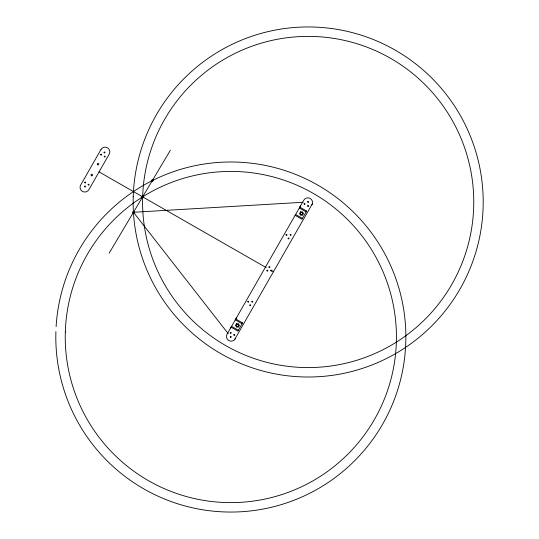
<?xml version="1.0" encoding="UTF-8"?>
<svg xmlns="http://www.w3.org/2000/svg" width="539" height="539" viewBox="0 0 539 539"><rect width="100%" height="100%" fill="white"/><g stroke="black" fill="none" stroke-linecap="round" stroke-linejoin="round"><path stroke-width="0.81" d="M55.888 331.606L55.807 337.717A175.027 175.027 0 0 0 315.409 490.261A175.027 175.027 0 0 0 324.721 189.304A175.027 175.027 0 0 0 56.184 325.502L56.13 326.641M234.492 339.772L312.384 203.735M230.288 328.561L303.787 200.212A4.689 4.689 0 0 1 310.188 198.473A4.689 4.689 0 0 1 311.926 204.867M300.594 205.79L299.327 207.993L306.145 211.901L306.63 211.059L299.812 207.151M236.54 317.653L235.752 319.014L242.57 322.922L237.888 331.101L231.069 327.193M242.57 322.922L242.092 323.764L235.273 319.856M306.63 211.059L301.948 219.238L295.123 215.337M109.094 253.236L170.317 150.347M303.127 202.273L133.463 212.278L228.246 333.702M295.608 214.495L302.426 218.396M99.008 171.867L266.259 267.64M270.639 270.154L273.563 271.824M238.373 330.259L231.554 326.351L227.094 334.14A4.689 4.689 0 0 0 228.832 340.54A4.689 4.689 0 0 0 235.233 338.802M300.499 214.158A1.179 1.179 0 0 1 300.344 213.572M300.378 213.262A1.179 1.179 0 0 1 300.499 212.979M302.702 213.559A1.179 1.179 0 0 1 302.662 213.868M238.602 325.724A1.179 1.179 0 0 1 238.487 326.014M236.284 325.428A1.179 1.179 0 0 1 236.325 325.125M238.481 324.835A1.179 1.179 0 0 1 238.642 325.421M65.313 331.896L65.239 337.677A165.601 165.601 0 0 0 310.848 482.007A165.601 165.601 0 0 0 319.667 197.261A165.601 165.601 0 0 0 65.596 326.122L65.313 331.896M133.221 196.567L133.14 202.671A175.027 175.027 0 0 0 392.736 355.221A175.027 175.027 0 0 0 402.054 54.264A175.027 175.027 0 0 0 133.517 190.462L133.221 196.567M142.646 196.856L142.565 202.637A165.601 165.601 0 0 0 388.181 346.961A165.601 165.601 0 0 0 396.994 62.221A165.601 165.601 0 0 0 142.923 191.082L142.646 196.856M230.247 332.785C230.982 335.036 231.992 331.195 230.247 332.785M230.268 336.868C230.995 339.119 232.013 335.278 230.268 336.868M233.791 334.82C234.526 337.064 235.536 333.223 233.791 334.82M247.751 301.597C248.479 303.848 249.496 300.001 247.751 301.597M249.806 305.128C250.534 307.371 251.551 303.531 249.806 305.128M251.834 301.584C252.562 303.834 253.579 299.987 251.834 301.584M266.893 270.538C267.627 272.781 268.638 268.941 266.893 270.538M268.921 266.994C269.655 269.237 270.666 265.397 268.921 266.994M270.976 270.517C271.71 272.768 272.721 268.927 270.976 270.517M286.02 234.755C286.755 237.005 287.765 233.165 286.02 234.761M288.075 238.285C288.81 240.535 289.82 236.695 288.075 238.285M290.103 234.741C290.838 236.992 291.848 233.151 290.103 234.741M304.07 203.883C304.798 206.127 305.808 202.287 304.07 203.883M307.594 201.829C308.321 204.079 309.339 200.232 307.594 201.829M307.607 205.911C308.342 208.162 309.352 204.315 307.607 205.911M84.704 182.33C85.425 184.581 86.456 180.74 84.704 182.33M84.488 186.406C85.209 188.657 86.233 184.816 84.488 186.406M88.127 184.56C88.847 186.811 89.878 182.97 88.127 184.56M100.598 154.545C101.319 156.795 102.349 152.955 100.598 154.545M104.034 152.335C104.755 154.585 105.785 150.752 104.034 152.335M104.222 156.418C104.95 158.668 105.974 154.828 104.222 156.418M100.995 149.512L80.688 184.971A4.716 4.716 0 0 0 82.44 191.406A4.716 4.716 0 0 0 88.874 189.654L109.174 154.201A4.716 4.716 0 0 0 107.429 147.767A4.716 4.716 0 0 0 100.995 149.512M300.621 211.82L299.556 213.471L300.459 215.216L302.419 215.31L303.484 213.66L302.581 211.915L300.621 211.82M236.587 323.69L235.523 325.347L236.426 327.092L238.386 327.18L239.451 325.529L238.548 323.784L236.587 323.69M151.904 181.293L151.89 181.286A0.788 0.788 0 0 1 151.917 179.938A0.788 0.788 0 0 1 153.096 180.619A0.788 0.788 0 0 1 151.917 181.299M133.066 212.959L133.045 212.945A0.782 0.782 0 0 1 133.079 211.605A0.782 0.782 0 0 1 134.251 212.278A0.782 0.782 0 0 1 133.079 212.959M142.121 197.611A0.788 0.788 0 0 0 143.313 196.944A0.788 0.788 0 0 0 142.141 196.25A0.788 0.788 0 0 0 142.121 197.611M300.89 214.32A0.984 0.984 0 0 0 302.487 213.734A0.984 0.984 0 0 0 301.18 212.642A0.984 0.984 0 0 0 300.89 214.32M236.998 326.29A0.984 0.984 0 0 0 238.467 325.435A0.984 0.984 0 0 0 236.998 324.586A0.984 0.984 0 0 0 236.998 326.29M97.674 164.786A0.761 0.761 0 0 0 98.812 164.125A0.761 0.761 0 0 0 97.674 163.472A0.761 0.761 0 0 0 97.674 164.786M91.414 175.721A0.788 0.788 0 0 0 92.593 175.04A0.788 0.788 0 0 0 91.414 174.36A0.788 0.788 0 0 0 91.414 175.721"/></g></svg>
